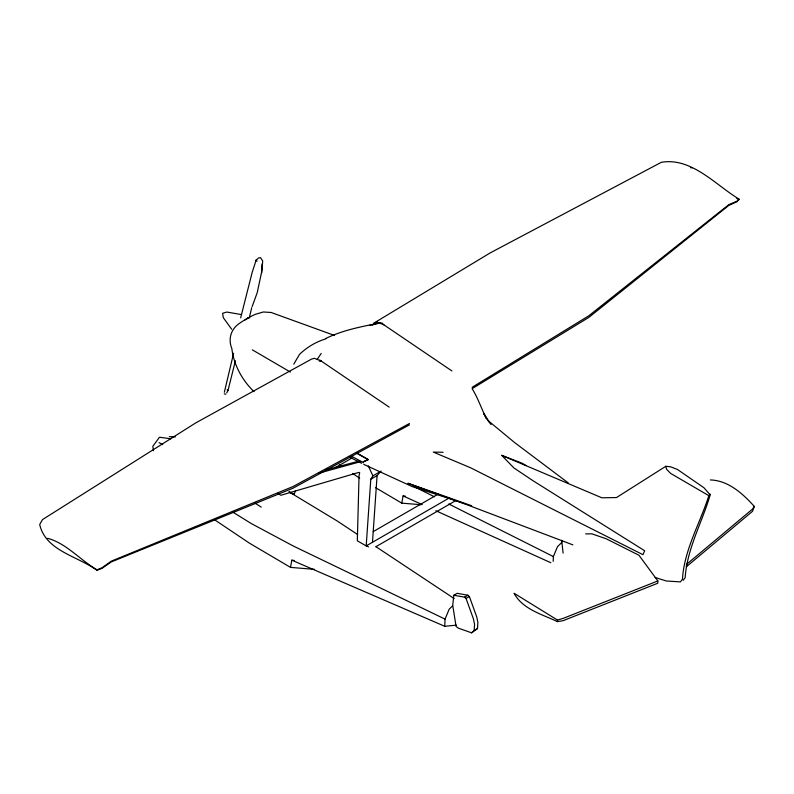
<?xml version="1.0" encoding="UTF-8"?>
<svg xmlns="http://www.w3.org/2000/svg" width="794" height="794" viewBox="0 0 794 794"><rect width="100%" height="100%" fill="white"/><g stroke="black" fill="none" stroke-linecap="round" stroke-linejoin="round"><path stroke-width="1.19" d="M449.414 497.868L366.193 545.915L357.32 540.793L359.047 475.735L359.702 472.797L358.967 472.37L280.808 495.287L277.801 493.332M409.416 424.889L293.026 488.191L111.299 561.924L101.979 568.355L96.987 570.34L97.007 569.784C80.313 560.217 66.309 543.235 47.59 538.312M557.408 621.593L557.467 620.054L514.055 593.257C522.66 609.316 542.004 614.268 557.408 621.593L563.055 620.7L657.779 583.243L657.869 580.94L638.922 555.224L606.239 538.808L591.877 533.836L585.635 533.886M683.197 580.315L685.172 577.615C687.078 548.733 701.866 522.869 709.995 495.555L710.084 494.067L708.635 496.339C699.792 523.822 684.21 549.835 682.453 579.193L680.468 581.883L666.404 581L655.119 577.496M489.749 422.597L483.536 413.148L486.672 419.024C481.482 409.059 478.177 398.28 472.122 388.683L588.82 317.411L728.783 205.418L737.179 201.626L739.025 199.125C715.424 184.853 691.643 157.222 661.372 162.284L490.216 252.889L374.232 322.91L372.753 325.093M754.3 506.413L752.523 511.306L686.403 566.717L686.492 564.415L752.613 509.004L754.3 506.413C742.847 493.679 728.376 480.489 710.342 479.933M456.371 625.156L444.739 626.287L445.037 619.112L449.186 609.206L452.58 605.872M553.17 561.348L553.368 556.564L557.507 546.659L561.765 542.491M471.596 632.818L474.177 630.466L474.554 624.273L473.442 618.943L466.048 598.438L464.569 597.157L453.84 595.242L452.729 605.276L456.064 626.416L458.277 628.123L471.596 632.818L477.512 628.55L477.879 622.357L476.767 617.017L469.373 596.522L467.894 595.242L457.165 593.317L453.84 595.242M261.623 271.161L262.07 263.965M366.193 545.915L370.798 479.199L372.892 475.854L381.09 471.12L377.09 475.566L370.798 479.199M372.475 542.282L377.09 475.566M261.802 272.67L262.695 260.908M561.676 540.287L563.095 553.09M314.523 569.358L290.525 567.392L291.785 560.177L294.217 560.455M421.009 504.716L401.814 503.148L403.074 495.932L405.506 496.2M261.554 272.362L257.226 292.678L252.135 306.583M224.355 392.226L233.595 353.28M240.661 317.888L252.194 272.282L256.244 259.866M249.604 316.439L251.708 307.744M226.687 392.961L227.987 390.539L235.411 360.754M289.641 492.32L294.078 494.454L295.557 490.613M293.76 364.158L299.517 354.382A95.151 76.859 74.3 0 1 325.818 338.879M317.292 359.265L321.213 353.429M739.025 199.125L737.199 201.071L728.813 204.654L588.88 315.734L472.172 387.293M710.025 494.781L703.96 487.754L677.411 469.443L670.593 466.812L665.829 466.286L616.501 497.55L601.842 497.798L501.659 455.339L513.916 467.944L532.982 480.707L644.649 550.748L642.951 554.688L470.693 467.825L433.286 452.084L443.121 452.282M409.466 423.5L293.095 486.504L111.329 561.15L101.999 567.799L97.007 569.784M334.989 467.845L352.04 457.999M373.22 531.613L438.397 493.977M375.81 546.768L455.706 500.637M464.569 597.157L467.894 595.242M466.048 598.438L469.373 596.522M474.177 630.466L477.512 628.55M325.858 338.433C342.998 330.046 361.866 326.572 380.366 322.85L382.658 323.287M657.869 580.94L563.144 618.387L557.467 620.054M374.232 322.91L377.051 322.086L383.929 324.796M319.119 473.095L360.665 461.632M325.332 470.018L359.702 460.937M369.796 325.381L380.366 322.85M319.337 361.181L321.223 360.992L314.355 358.293L311.526 359.106L195.79 422.874L42.529 519.574L39.7 524.516C45.635 550.957 77.822 556.147 96.987 570.34M247.48 317.987L249.713 317.808M169.37 436.64L175.345 436.908M690.542 167.693L692.398 167.782M240.751 314.444L226.826 312.052L222.598 313.293L223.342 317.749L231.689 329.242M170.7 438.774L159.455 437.236L152.805 446.377L153.49 450.704M334.572 335.475L271.151 312.479L263.261 311.992L255.4 314.295A140.32 108.669 -90 0 0 238.438 324.091C230.667 329.818 228.086 339.614 231.838 348.526C233.744 364.942 242.309 380.425 254.06 391.68M224.255 393.774L225.754 394.3M572.871 544.863L467.735 505.044L407.858 483.248L471.686 505.758L412.324 486.633L363.771 464.381M501.659 455.339L522.095 463.22L526.174 465.621M291.785 560.177L444.739 626.287M403.074 495.932L422.239 504.597M435.777 510.711L550.818 562.718M257.167 261.127L255.827 260.482L258.487 257.99L260.531 257.663L262.288 260.372M445.037 619.112L293.413 546.083L251.251 523.534L232.543 511.931M413.505 486.265L434.427 496.786M448.749 503.982L553.368 556.564M349.757 457.165L361.617 463.269M351.752 456.361L363.682 462.783M289.165 491.933L337.053 520.894L357.598 534.511M159.018 442.615L162.74 444.63M290.366 372.049L252.353 349.856M736.852 198.46L739.006 199.671M356.625 452.908L368.406 459.557L363.315 461.761L368.118 459.716L356.407 453.037M289.145 491.615L294.078 494.454M375.453 487.595L401.814 503.148M290.525 567.392L249.405 543.136L214.807 519.911M708.665 495.565L670.593 473.383L666.503 469.175L665.829 466.286M366.56 545.706L368.505 546.927M254.943 503.118L261.236 507.098M376.088 546.778L454.158 598.547M339.326 464.54L341.36 465.909M352.546 473.423L359.672 478.206M382.559 323.942L451.885 370.927M319.863 360.139L389.179 407.124M568.355 483L514.542 442.506L487.963 420.512L491.059 424.601M227.084 389.775L227.987 390.539M368.287 465.83L372.892 475.854M245.078 320.012A10.6 5.846 -57.9 0 1 247.073 318.87"/></g></svg>
